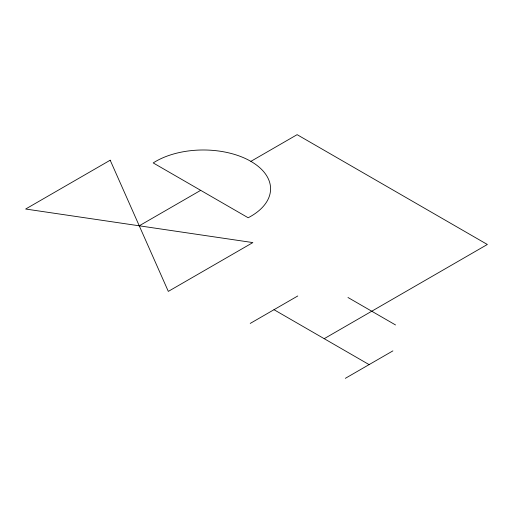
<?xml version="1.0" encoding="UTF-8"?>
<svg xmlns="http://www.w3.org/2000/svg" width="513" height="513" viewBox="0 0 513 513"><rect width="100%" height="100%" fill="white"/><g stroke="black" fill="none" stroke-linecap="round" stroke-linejoin="round"><path stroke-width="0.77" d="M139.254 225.803L200.679 190.342M250.876 161.358A67.254 38.828 0 0 1 248.164 217.756L153.201 162.929A67.254 38.828 0 0 1 250.876 161.358L297.123 134.662L487.35 244.483L324.197 338.683M250.216 323.427L297.777 295.969M345.332 378.337L392.887 350.886M347.974 297.495L395.529 324.953M274 309.698L369.11 364.615M110.192 160.216L25.65 209.028L252.858 242.585L168.315 291.397L110.192 160.216"/></g></svg>
